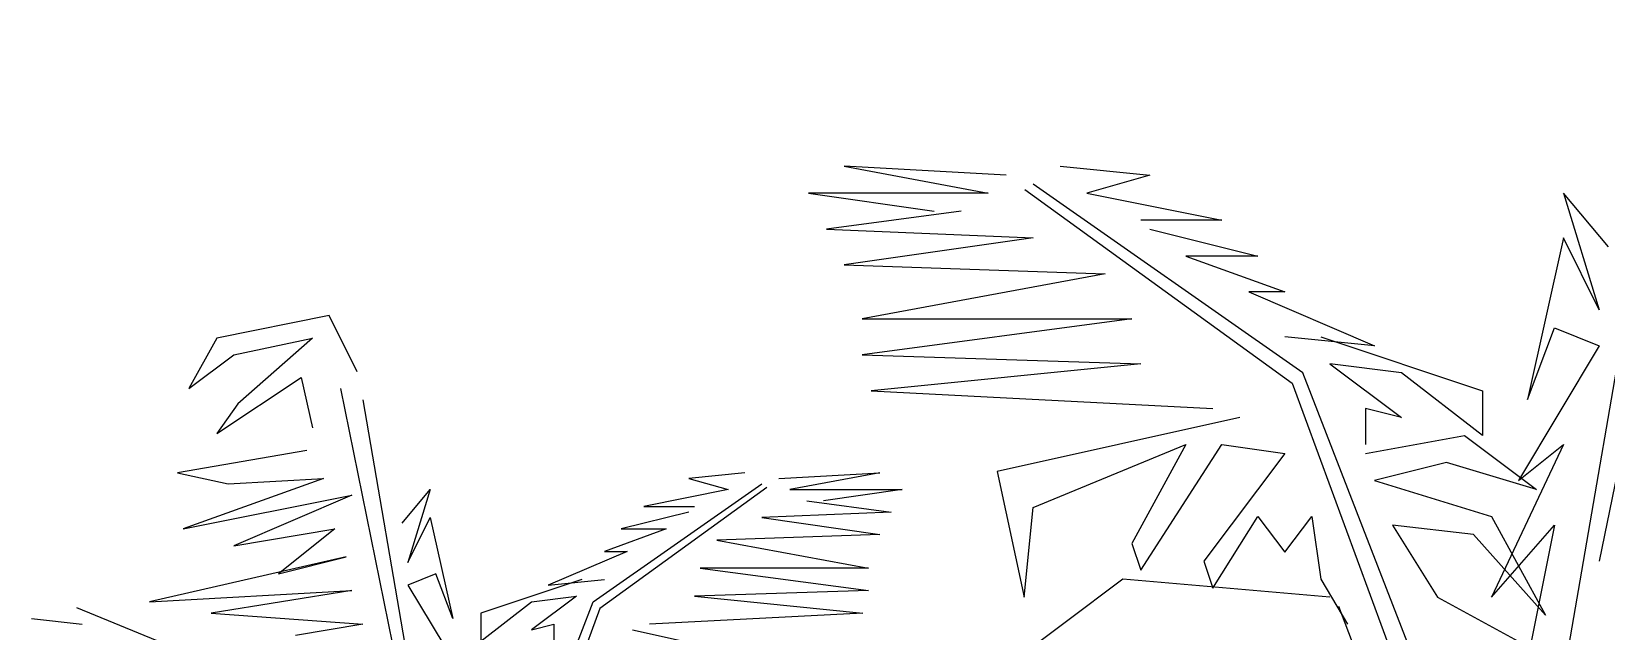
# Model space of a CAD drawing. Header units: millimetres. Extents: x 12377 to 30673, y 89761 to 101952.
# Drawn here: x 18989 to 19885, y 91733 to 92075 of the extents above; entities that cross this region are included whole.
import ezdxf

# ---------------------------------------------------------------- set-up
doc = ezdxf.new("R2010")
doc.units = ezdxf.units.MM

# ---------------------------------------------------------------- blocks, each defined once
blk = doc.blocks.new('A$C76034A20')
for p, q in [((1694.1, 1694.6), (1591.8, 1192.2)), ((1660, 1677.6), (1515.1, 834.5)), ((876, 1566.9), (1012.4, 1541.3)), ((1029.4, 1558.4), (876, 1566.9)), ((1080.6, 1566.9), (1165.8, 1558.4)), ((1165.8, 1558.4), (1106.1, 1541.3)), ((842, 1541.3), (961.3, 1524.3)), ((1012.4, 1541.3), (842, 1541.3)), ((1047.1, 1544.7), (1300.7, 1361)), ((1310.6, 1371), (1055, 1549.9)), ((1106.1, 1541.3), (1233.9, 1515.8)), ((1557.8, 1541.3), (1591.8, 1430.6)), ((1600.4, 1490.3), (1557.8, 1541.3)), ((986.8, 1524.3), (859, 1507.3)), ((1233.9, 1515.8), (1157.2, 1515.8)), ((859, 1507.3), (1055, 1498.8)), ((1055, 1498.8), (876, 1473.2)), ((1165.8, 1507.3), (1268, 1481.7)), ((1557.8, 1498.8), (1523.7, 1345.5)), ((1591.8, 1430.6), (1557.8, 1498.8)), ((1199.9, 1481.7), (1293.6, 1447.7)), ((1268, 1481.7), (1199.9, 1481.7)), ((876, 1473.2), (1123.2, 1464.7)), ((1123.2, 1464.7), (893.1, 1422.1)), ((1259.5, 1447.7), (1378.8, 1396.6)), ((1293.6, 1447.7), (1259.5, 1447.7)), ((387.7, 1425.2), (281.2, 1403.9)), ((414.3, 1372), (387.7, 1425.2)), ((1148.7, 1422.1), (893.1, 1388.1)), ((893.1, 1422.1), (1148.7, 1422.1)), ((281.2, 1403.9), (254.5, 1356)), ((297.1, 1387.9), (371.7, 1403.9)), ((371.7, 1403.9), (301, 1341.4)), ((1378.8, 1396.6), (1293.6, 1405.1)), ((1327.7, 1405.1), (1481.1, 1354)), ((1523.7, 1345.5), (1549.2, 1413.6)), ((1549.2, 1413.6), (1591.8, 1396.6)), ((1591.8, 1396.6), (1515.1, 1268.8)), ((254.5, 1356), (297.1, 1387.9)), ((893.1, 1388.1), (1157.2, 1379.5)), ((1157.2, 1379.5), (901.6, 1354)), ((1404.4, 1371), (1336.2, 1379.5)), ((1336.2, 1379.5), (1404.4, 1328.5)), ((281.2, 1313.4), (361, 1366.6)), ((361, 1366.6), (371.7, 1318.7)), ((1300.7, 1361), (1459.2, 930.2)), ((1472.5, 953.8), (1310.6, 1371)), ((1481.1, 1311.4), (1404.4, 1371)), ((398.3, 1356), (462.2, 1042)), ((419.6, 1345.3), (510.2, 818.4)), ((901.6, 1354), (1225.4, 1337)), ((1481.1, 1354), (1481.1, 1311.4)), ((301, 1341.4), (281.2, 1313.4)), ((1370.3, 1337), (1370.3, 1302.9)), ((1404.4, 1328.5), (1370.3, 1337)), ((1251, 1328.5), (1020.9, 1277.4)), ((1055, 1243.3), (1199.9, 1302.9)), ((1199.9, 1302.9), (1148.7, 1209.2)), ((1157.2, 1183.7), (1233.9, 1302.9)), ((1233.9, 1302.9), (1293.6, 1294.4)), ((1370.3, 1294.4), (1464, 1311.4)), ((1464, 1311.4), (1532.2, 1260.3)), ((1557.8, 1302.9), (1489.6, 1158.1)), ((1515.1, 1268.8), (1557.8, 1302.9)), ((366.4, 1297.4), (243.9, 1276.2)), ((1293.6, 1294.4), (1216.9, 1192.2)), ((1447, 1285.9), (1378.8, 1268.8)), ((1532.2, 1260.3), (1447, 1285.9)), ((243.9, 1276.2), (291.8, 1265.5)), ((382.4, 1270.8), (249.2, 1222.9)), ((291.8, 1265.5), (382.4, 1270.8)), ((781.8, 1276.2), (728.5, 1270.8)), ((728.5, 1270.8), (765.8, 1260.2)), ((813.8, 1270.8), (909.6, 1276.2)), ((909.6, 1276.2), (824.4, 1260.2)), ((1020.9, 1277.4), (1046.5, 1158.1)), ((249.2, 1222.9), (409, 1254.9)), ((409, 1254.9), (297.1, 1207)), ((456.9, 1228.3), (483.5, 1260.2)), ((483.5, 1260.2), (462.2, 1191)), ((638, 1153.7), (797.8, 1265.5)), ((802.7, 1262.3), (644.2, 1147.5)), ((765.8, 1260.2), (685.9, 1244.2)), ((824.4, 1260.2), (930.9, 1260.2)), ((930.9, 1260.2), (856.4, 1249.5)), ((1378.8, 1268.8), (1489.6, 1234.8)), ((685.9, 1244.2), (733.9, 1244.2)), ((840.4, 1249.5), (920.3, 1238.9)), ((1046.5, 1158.1), (1055, 1243.3)), ((462.2, 1191), (483.5, 1233.6)), ((483.5, 1233.6), (504.8, 1137.8)), ((728.5, 1238.9), (664.6, 1222.9)), ((920.3, 1238.9), (797.8, 1233.6)), ((797.8, 1233.6), (909.6, 1217.6)), ((1225.4, 1166.6), (1268, 1234.8)), ((1268, 1234.8), (1293.6, 1200.7)), ((1293.6, 1200.7), (1319.2, 1234.8)), ((1319.2, 1234.8), (1327.7, 1175.2)), ((1395.8, 1226.3), (1438.5, 1158.1)), ((1472.5, 1217.7), (1395.8, 1226.3)), ((1489.6, 1234.8), (1540.7, 1141.1)), ((1489.6, 1158.1), (1549.2, 1226.3)), ((1549.2, 1226.3), (1523.7, 1098.5)), ((297.1, 1207), (393, 1222.9)), ((393, 1222.9), (339.7, 1180.4)), ((707.2, 1222.9), (648.6, 1201.6)), ((664.6, 1222.9), (707.2, 1222.9)), ((909.6, 1217.6), (755.2, 1212.3)), ((755.2, 1212.3), (899, 1185.7)), ((1540.7, 1141.1), (1472.5, 1217.7)), ((403.7, 1196.3), (217.3, 1153.7)), ((339.7, 1180.4), (403.7, 1196.3)), ((670, 1201.6), (595.4, 1169.7)), ((648.6, 1201.6), (670, 1201.6)), ((1148.7, 1209.2), (1157.2, 1183.7)), ((488.9, 1180.4), (462.2, 1169.7)), ((504.8, 1137.8), (488.9, 1180.4)), ((739.2, 1185.7), (899, 1164.4)), ((899, 1185.7), (739.2, 1185.7)), ((1216.9, 1192.2), (1225.4, 1166.6)), ((462.2, 1169.7), (510.2, 1089.9)), ((627.3, 1175), (531.5, 1143.1)), ((595.4, 1169.7), (648.6, 1175)), ((1140.2, 1175.2), (969.8, 1047.4)), ((1336.2, 1158.1), (1140.2, 1175.2)), ((1327.7, 1175.2), (1353.2, 1132.6)), ((217.3, 1153.7), (409, 1164.4)), ((409, 1164.4), (275.8, 1143.1)), ((531.5, 1116.5), (579.4, 1153.7)), ((536.8, 893), (638, 1153.7)), ((579.4, 1153.7), (622, 1159.1)), ((622, 1159.1), (579.4, 1127.1)), ((899, 1164.4), (733.9, 1159.1)), ((733.9, 1159.1), (893.6, 1143.1)), ((1438.5, 1158.1), (1532.2, 1107.1)), ((105.4, 1137.8), (153.3, 1132.5)), ((148, 1148.4), (355.7, 1063.3)), ((275.8, 1143.1), (419.6, 1132.5)), ((531.5, 1143.1), (531.5, 1116.5)), ((644.2, 1147.5), (545.1, 878.2)), ((893.6, 1143.1), (691.3, 1132.5)), ((1344.7, 1149.6), (1557.8, 587.6)), ((419.6, 1132.5), (355.7, 1121.8)), ((579.4, 1127.1), (600.7, 1132.5)), ((600.7, 1132.5), (600.7, 1111.2)), ((675.3, 1127.1), (819.1, 1095.2))]:
    blk.add_line(p, q)

msp = doc.modelspace()

# ---------------------------------------------------------------- block references
at = {"xscale": 0.6, "yscale": 0.6, "zscale": 0.6}
msp.add_blockref('A$C76034A20', (18925.97, 91057.83), dxfattribs=at)

doc.saveas('drawing.dxf')
